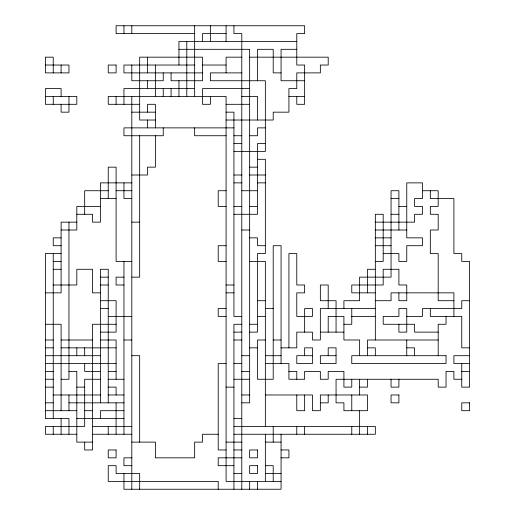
<?xml version="1.0" encoding="UTF-8"?>
<svg xmlns="http://www.w3.org/2000/svg" width="515" height="515" viewBox="0 0 515 515"><rect width="100%" height="100%" fill="white"/><g stroke="black" fill="none" stroke-linecap="round" stroke-linejoin="round"><path stroke-width="0.77" d="M194.651 33.604L116.094 33.604L116.094 25.75L304.635 25.75L304.635 33.604L296.782 33.604L296.782 65.032L304.635 65.032L304.635 104.307L296.782 104.307L296.782 96.453M226.079 33.604L202.511 33.604L202.511 41.464M296.782 41.464L178.943 41.464L178.943 65.032M178.943 49.318L249.646 49.318L249.646 402.833L241.786 402.833M296.782 49.318L281.068 49.318L281.068 80.739L304.635 80.739M241.786 57.171L226.079 57.171L226.079 72.885M249.646 57.171L328.203 57.171L328.203 65.032L320.349 65.032L320.349 72.885L296.782 72.885L296.782 88.599L288.921 88.599L288.921 112.167L273.214 112.167L273.214 120.021L226.079 120.021M45.391 65.032L68.959 65.032L68.959 72.885L45.391 72.885L45.391 57.171L53.245 57.171L53.245 72.885M194.651 65.032L123.948 65.032L123.948 72.885L202.511 72.885M202.511 65.032L226.079 65.032M241.786 72.885L210.365 72.885L210.365 80.739L265.354 80.739L265.354 151.442L233.932 151.442M281.068 72.885L273.214 72.885L273.214 49.318L257.5 49.318L257.5 80.739M194.651 88.599L123.948 88.599L123.948 104.307M249.646 88.599L202.511 88.599L202.511 104.307L210.365 104.307L210.365 96.453M45.391 96.453L76.812 96.453L76.812 104.307L45.391 104.307L45.391 88.599L61.105 88.599L61.105 96.453M241.786 96.453L257.5 96.453L257.5 120.021M288.921 96.453L304.635 96.453M139.662 104.307L108.24 104.307L108.24 96.453L226.079 96.453L226.079 481.396L281.068 481.396M226.079 104.307L249.646 104.307M131.808 112.167L155.376 112.167M226.079 112.167L233.932 112.167L233.932 316.422L241.786 316.422M155.376 120.021L139.662 120.021L139.662 57.171L202.511 57.171L202.511 80.739L171.083 80.739L171.083 72.885M233.932 127.874L123.948 127.874L123.948 135.735L163.229 135.735L163.229 127.874M265.354 127.874L257.5 127.874L257.5 135.735L249.646 135.735M226.079 135.735L194.651 135.735L194.651 127.874M233.932 135.735L241.786 135.735M233.932 143.588L241.786 143.588M265.354 143.588L257.5 143.588L257.5 214.292L233.932 214.292M257.5 159.302L265.354 159.302L265.354 253.573L257.5 253.573L257.5 332.13L249.646 332.13M249.646 167.156L257.5 167.156M131.808 175.01L147.515 175.01L147.515 167.156L155.376 167.156L155.376 135.735M233.932 175.01L241.786 175.01M249.646 175.01L265.354 175.01M131.808 182.87L100.38 182.87L100.38 222.145L92.526 222.145L92.526 214.292L76.812 214.292M233.932 182.87L241.786 182.87M257.5 182.87L265.354 182.87M108.24 190.724L84.672 190.724L84.672 214.292M116.094 190.724L131.808 190.724M226.079 190.724L218.218 190.724L218.218 206.438L226.079 206.438M241.786 190.724L257.5 190.724M422.474 190.724L438.188 190.724L438.188 206.438L430.328 206.438L430.328 214.292L438.188 214.292L438.188 230.005L430.328 230.005L430.328 253.573L438.188 253.573L438.188 300.709L453.895 300.709M100.38 198.578L116.094 198.578M131.808 198.578L123.948 198.578L123.948 182.87M391.052 198.578L398.906 198.578M100.38 206.438L76.812 206.438L76.812 230.005L61.105 230.005M233.932 206.438L241.786 206.438M249.646 206.438L257.5 206.438M398.906 206.438L406.76 206.438M391.052 214.292L398.906 214.292M76.812 222.145L61.105 222.145L61.105 292.855L45.391 292.855M131.808 222.145L139.662 222.145M375.338 222.145L414.62 222.145L414.62 214.292L422.474 214.292L422.474 206.438L414.62 206.438L414.62 198.578L422.474 198.578L422.474 182.87L406.76 182.87L406.76 237.859L422.474 237.859L422.474 245.713L406.76 245.713L406.76 261.427L398.906 261.427L398.906 253.573L383.192 253.573M241.786 230.005L249.646 230.005M375.338 230.005L406.76 230.005M61.105 237.859L53.245 237.859L53.245 245.713L61.105 245.713M249.646 237.859L257.5 237.859L257.5 245.713L265.354 245.713M375.338 237.859L391.052 237.859M226.079 245.713L218.218 245.713L218.218 261.427L226.079 261.427M375.338 245.713L391.052 245.713M61.105 253.573L45.391 253.573L45.391 418.547L68.959 418.547L68.959 434.261M53.245 261.427L61.105 261.427M131.808 261.427L116.094 261.427L116.094 167.156L108.24 167.156L108.24 198.578M249.646 261.427L265.354 261.427L265.354 426.401M375.338 261.427L383.192 261.427L383.192 214.292L375.338 214.292L375.338 339.99M53.245 269.287L61.105 269.287M375.338 269.287L367.485 269.287L367.485 292.855M100.38 277.141L108.24 277.141M123.948 277.141L116.094 277.141L116.094 284.995L123.948 284.995M131.808 277.141L139.662 277.141L139.662 135.735M53.245 284.995L76.812 284.995L76.812 269.287L92.526 269.287L92.526 292.855L100.38 292.855M100.38 284.995L108.24 284.995M226.079 284.995L233.932 284.995M226.079 292.855L233.932 292.855M375.338 292.855L351.771 292.855L351.771 284.995L383.192 284.995L383.192 269.287L398.906 269.287L398.906 284.995L406.76 284.995L406.76 300.709L398.906 300.709L398.906 292.855M100.38 300.709L116.094 300.709L116.094 332.13L100.38 332.13M257.5 300.709L265.354 300.709M375.338 300.709L391.052 300.709L391.052 292.855L453.895 292.855L453.895 316.422M469.609 300.709L461.755 300.709L461.755 308.562L422.474 308.562L422.474 316.422L406.76 316.422M100.38 308.562L108.24 308.562M226.079 308.562L218.218 308.562L218.218 316.422L226.079 316.422M265.354 308.562L273.214 308.562M375.338 308.562L320.349 308.562L320.349 339.99L312.489 339.99L312.489 332.13L296.782 332.13L296.782 347.844L281.068 347.844M108.24 316.422L131.808 316.422M257.5 316.422L265.354 316.422M351.771 316.422L375.338 316.422M45.391 324.276L61.105 324.276L61.105 410.693M116.094 324.276L92.526 324.276L92.526 449.968L84.672 449.968L84.672 442.115M241.786 324.276L233.932 324.276L233.932 489.25M249.646 324.276L257.5 324.276M343.917 324.276L351.771 324.276L351.771 308.562M233.932 332.13L241.786 332.13M320.349 332.13L343.917 332.13M438.188 332.13L414.62 332.13L414.62 324.276L383.192 324.276L383.192 316.422L398.906 316.422L398.906 308.562L406.76 308.562L406.76 332.13L398.906 332.13L398.906 324.276M45.391 339.99L53.245 339.99M61.105 339.99L92.526 339.99M100.38 339.99L116.094 339.99L116.094 379.265M123.948 339.99L131.808 339.99M233.932 339.99L241.786 339.99M265.354 339.99L257.5 339.99L257.5 379.265L273.214 379.265L273.214 245.713L281.068 245.713L281.068 363.558M273.214 339.99L281.068 339.99M438.188 339.99L367.485 339.99L367.485 355.698M45.391 347.844L53.245 347.844M61.105 347.844L116.094 347.844M249.646 347.844L257.5 347.844M367.485 347.844L375.338 347.844L375.338 355.698M406.76 347.844L414.62 347.844L414.62 355.698M469.609 347.844L461.755 347.844L461.755 316.422L430.328 316.422L430.328 308.562M45.391 355.698L100.38 355.698M131.808 355.698L139.662 355.698L139.662 442.115M241.786 355.698L249.646 355.698M265.354 355.698L281.068 355.698M312.489 355.698L296.782 355.698L296.782 363.558L312.489 363.558L312.489 347.844L304.635 347.844L304.635 355.698M336.057 355.698L320.349 355.698L320.349 363.558L336.057 363.558L336.057 347.844L328.203 347.844L328.203 355.698M469.609 355.698L453.895 355.698L453.895 363.558L469.609 363.558M45.391 363.558L116.094 363.558M226.079 363.558L218.218 363.558L218.218 449.968L226.079 449.968M233.932 363.558L241.786 363.558M265.354 363.558L288.921 363.558L288.921 379.265L304.635 379.265L304.635 371.412L320.349 371.412L320.349 379.265L328.203 379.265L328.203 371.412L343.917 371.412L343.917 387.126L351.771 387.126L351.771 379.265M45.391 371.412L53.245 371.412M68.959 371.412L76.812 371.412L76.812 442.115L92.526 442.115M100.38 371.412L84.672 371.412L84.672 363.558M108.24 371.412L116.094 371.412M241.786 371.412L249.646 371.412M288.921 371.412L296.782 371.412L296.782 379.265M461.755 371.412L469.609 371.412M45.391 379.265L53.245 379.265M61.105 379.265L68.959 379.265L68.959 222.145M100.38 379.265L84.672 379.265L84.672 426.401L45.391 426.401L45.391 434.261L76.812 434.261M108.24 379.265L123.948 379.265M233.932 379.265L249.646 379.265M461.755 379.265L453.895 379.265L453.895 371.412L446.042 371.412L446.042 387.126L438.188 387.126L438.188 379.265L336.057 379.265L336.057 402.833L343.917 402.833L343.917 410.693L367.485 410.693L367.485 394.979L320.349 394.979L320.349 410.693L312.489 410.693L312.489 394.979L265.354 394.979M45.391 387.126L53.245 387.126M76.812 387.126L84.672 387.126M108.24 387.126L116.094 387.126L116.094 394.979M226.079 387.126L233.932 387.126M359.625 387.126L367.485 387.126L367.485 379.265M53.245 394.979L100.38 394.979M108.24 394.979L123.948 394.979M241.786 394.979L249.646 394.979M45.391 402.833L53.245 402.833M68.959 402.833L123.948 402.833M320.349 402.833L328.203 402.833L328.203 394.979M45.391 410.693L76.812 410.693M84.672 410.693L92.526 410.693M123.948 410.693L100.38 410.693L100.38 418.547M76.812 418.547L123.948 418.547M233.932 418.547L241.786 418.547M92.526 426.401L131.808 426.401M233.932 426.401L375.338 426.401L375.338 434.261L233.932 434.261M92.526 434.261L131.808 434.261M218.218 434.261L202.511 434.261L202.511 442.115L194.651 442.115L194.651 457.829L155.376 457.829L155.376 442.115L131.808 442.115M226.079 442.115L241.786 442.115M265.354 442.115L281.068 442.115M233.932 449.968L241.786 449.968M281.068 449.968L288.921 449.968L288.921 457.829L281.068 457.829M131.808 457.829L123.948 457.829L123.948 465.682L131.808 465.682M241.786 457.829L218.218 457.829L218.218 465.682L233.932 465.682M265.354 465.682L273.214 465.682L273.214 481.396M233.932 473.536L241.786 473.536M265.354 473.536L281.068 473.536M461.755 363.558L461.755 387.126L469.609 387.126L469.609 261.427L461.755 261.427L461.755 253.573L453.895 253.573L453.895 198.578L430.328 198.578L430.328 190.724M446.042 316.422L446.042 324.276L438.188 324.276L438.188 355.698M406.76 339.99L406.76 355.698M398.906 230.005L398.906 190.724L391.052 190.724L391.052 277.141L359.625 277.141L359.625 300.709L343.917 300.709L343.917 308.562M398.906 379.265L398.906 387.126L391.052 387.126L391.052 379.265M367.485 426.401L367.485 434.261M359.625 355.698L359.625 339.99L343.917 339.99L343.917 316.422L328.203 316.422L328.203 332.13M359.625 379.265L359.625 394.979M359.625 410.693L359.625 434.261M351.771 394.979L351.771 410.693M351.771 426.401L351.771 434.261M336.057 332.13L336.057 300.709L320.349 300.709L320.349 284.995L328.203 284.995L328.203 308.562M304.635 332.13L304.635 308.562L312.489 308.562L312.489 316.422L296.782 316.422L296.782 292.855L304.635 292.855L304.635 284.995L296.782 284.995L296.782 253.573L288.921 253.573L288.921 347.844M304.635 394.979L304.635 410.693L296.782 410.693L296.782 394.979M304.635 426.401L304.635 434.261M296.782 426.401L296.782 434.261M281.068 434.261L281.068 489.25L123.948 489.25L123.948 473.536M273.214 426.401L273.214 442.115M265.354 434.261L265.354 481.396M257.5 481.396L257.5 489.25M249.646 481.396L249.646 489.25M241.786 489.25L241.786 33.604L233.932 33.604L233.932 25.75M226.079 25.75L226.079 41.464M218.218 489.25L218.218 481.396L108.24 481.396L108.24 465.682L116.094 465.682L116.094 473.536L139.662 473.536L139.662 489.25M210.365 25.75L210.365 41.464M194.651 25.75L194.651 96.453M186.797 41.464L186.797 96.453M178.943 80.739L178.943 96.453M171.083 88.599L171.083 96.453M163.229 72.885L163.229 80.739L131.808 80.739L131.808 65.032M163.229 88.599L163.229 96.453M155.376 65.032L155.376 96.453M155.376 127.874L155.376 104.307L147.515 104.307L147.515 112.167M147.515 57.171L147.515 72.885M147.515 80.739L147.515 88.599M147.515 120.021L147.515 127.874M131.808 25.75L131.808 33.604M131.808 96.453L131.808 489.25M123.948 25.75L123.948 33.604M123.948 261.427L123.948 434.261M116.094 96.453L116.094 104.307M116.094 402.833L116.094 434.261M108.24 402.833L108.24 269.287L100.38 269.287L100.38 402.833M108.24 426.401L108.24 434.261M84.672 347.844L84.672 355.698M76.812 347.844L76.812 355.698M68.959 96.453L68.959 112.167L61.105 112.167L61.105 104.307M68.959 394.979L68.959 410.693M61.105 65.032L61.105 72.885M61.105 418.547L61.105 434.261M53.245 96.453L53.245 104.307M53.245 253.573L53.245 418.547M53.245 426.401L53.245 434.261M116.094 65.032L108.24 65.032L108.24 72.885L116.094 72.885L116.094 65.032M446.042 355.698L351.771 355.698L351.771 363.558L446.042 363.558L446.042 355.698M398.906 394.979L391.052 394.979L391.052 402.833L398.906 402.833L398.906 394.979M469.609 402.833L461.755 402.833L461.755 410.693L469.609 410.693L469.609 402.833M116.094 449.968L108.24 449.968L108.24 457.829L116.094 457.829L116.094 449.968M257.5 449.968L249.646 449.968L249.646 457.829L257.5 457.829L257.5 449.968M257.5 465.682L249.646 465.682L249.646 473.536L257.5 473.536L257.5 465.682"/></g></svg>
